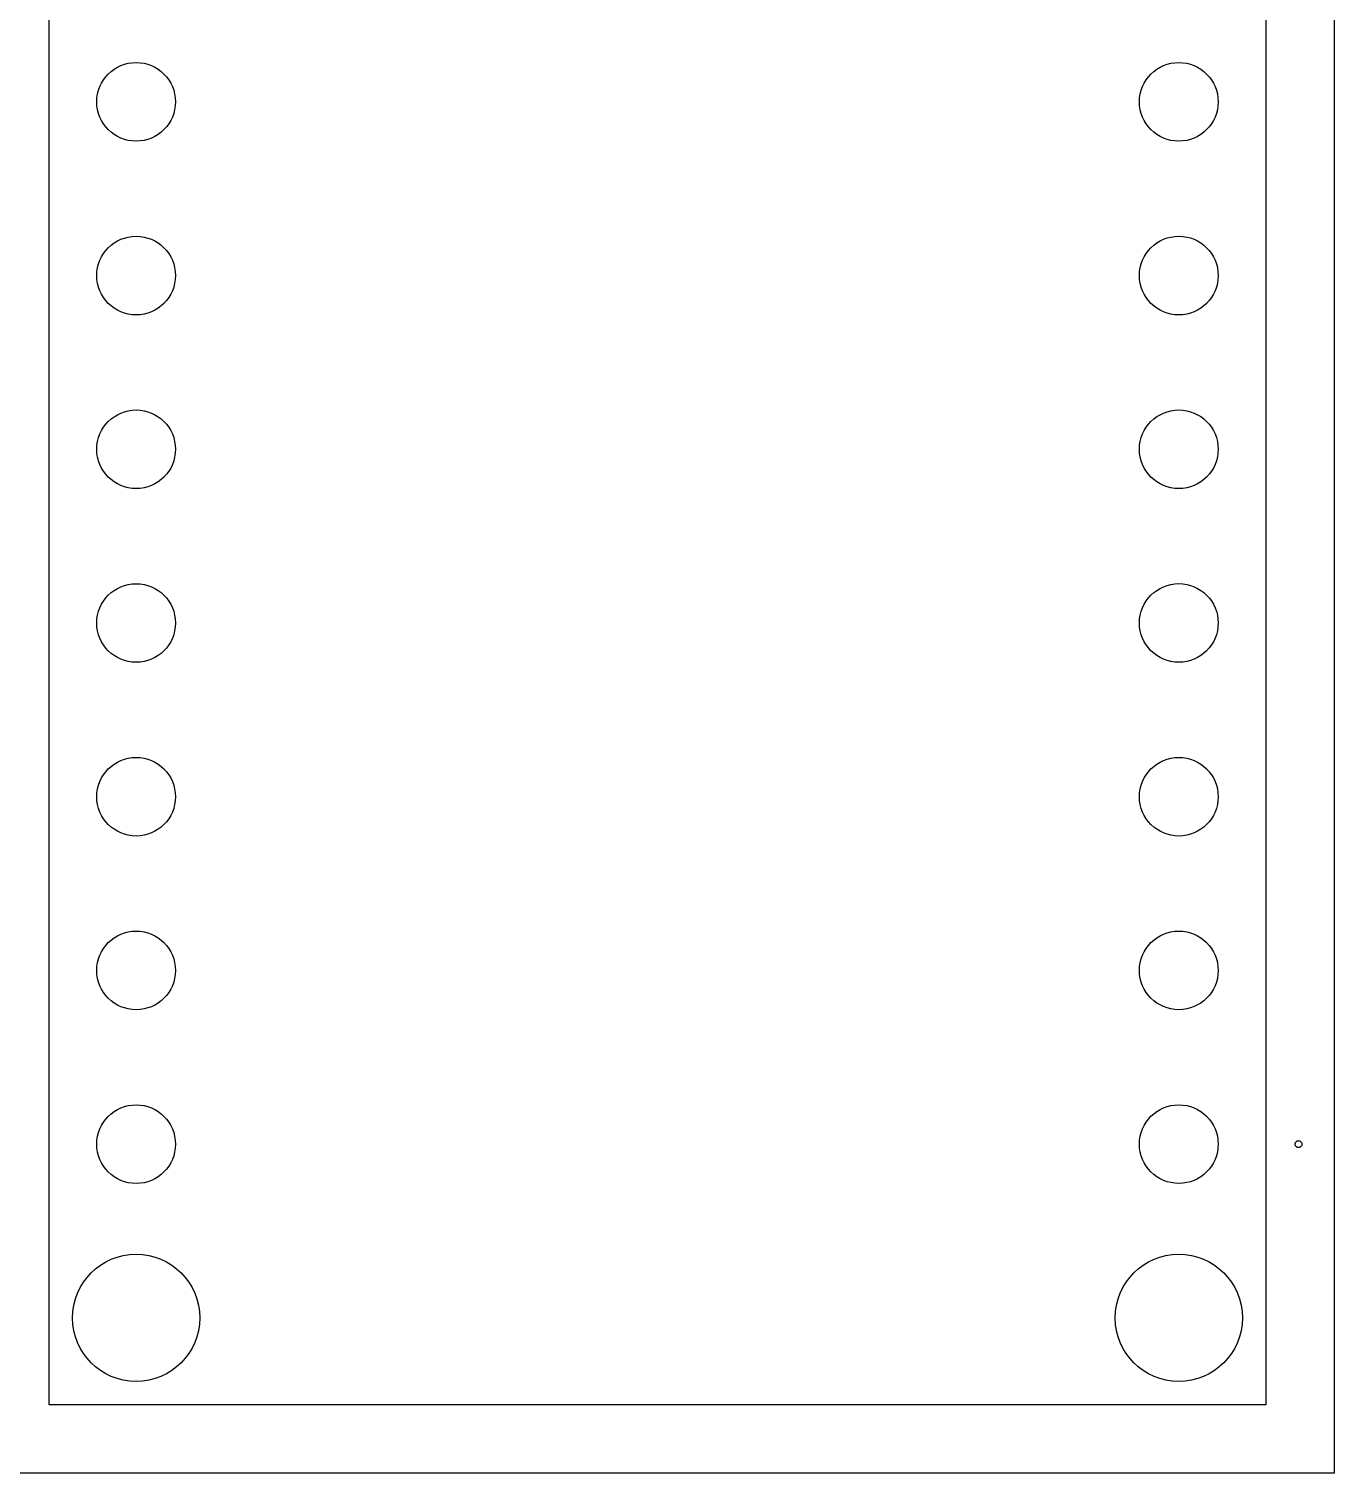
# Model space of a CAD drawing. Header units: inches. Extents: x 5.14 to 6.58, y -5.06 to -3.28.
# Drawn here: x 5.569 to 6.32, y -5.059 to -4.228 of the extents above; entities that cross this region are included whole.
import ezdxf

# ---------------------------------------------------------------- set-up
doc = ezdxf.new("R2010")
doc.units = ezdxf.units.IN
doc.header["$MEASUREMENT"] = 0
doc.layers.add('F.Silkscreen', color=41, linetype='CONTINUOUS', true_color=0xf2eda1)

msp = doc.modelspace()

# ---------------------------------------------------------------- linework, layer by layer
at = {"layer": 'F.Silkscreen', "linetype": 'CONTINUOUS'}
for p, q in [((6.31978, -3.28031), (6.31979, -5.05905)), ((5.58042, -5.01969), (5.58041, -3.31969)), ((5.58042, -5.01969), (5.58041, -3.31969)), ((6.28041, -3.31968), (6.28042, -5.01968)), ((6.28041, -3.31968), (6.28042, -5.01968)), ((6.29735, -4.86968), (6.29737, -4.86942)), ((6.29737, -4.86994), (6.29735, -4.86968)), ((6.29737, -4.86942), (6.29742, -4.86917)), ((6.29742, -4.87019), (6.29737, -4.86994)), ((6.29742, -4.86917), (6.2975, -4.86893)), ((6.2975, -4.87043), (6.29742, -4.87019)), ((6.2975, -4.86893), (6.29761, -4.8687)), ((6.29761, -4.87066), (6.2975, -4.87043)), ((6.29761, -4.8687), (6.29776, -4.86848)), ((6.29776, -4.87088), (6.29761, -4.87066)), ((6.29776, -4.86848), (6.29793, -4.86829)), ((6.29793, -4.87107), (6.29776, -4.87088)), ((6.29793, -4.86829), (6.29812, -4.86812)), ((6.29812, -4.87124), (6.29793, -4.87107)), ((6.29812, -4.86812), (6.29833, -4.86798)), ((6.29833, -4.87139), (6.29812, -4.87124)), ((6.29833, -4.86798), (6.29857, -4.86786)), ((6.29857, -4.8715), (6.29833, -4.87139)), ((6.29857, -4.86786), (6.29881, -4.86778)), ((6.29881, -4.87158), (6.29857, -4.8715)), ((6.29881, -4.86778), (6.29906, -4.86773)), ((6.29906, -4.87163), (6.29881, -4.87158)), ((6.29906, -4.86773), (6.29932, -4.86771)), ((6.29932, -4.87165), (6.29906, -4.87163)), ((6.29932, -4.86771), (6.29958, -4.86773)), ((6.29958, -4.87163), (6.29932, -4.87165)), ((6.29958, -4.86773), (6.29983, -4.86778)), ((6.29983, -4.87158), (6.29958, -4.87163)), ((6.29983, -4.86778), (6.30007, -4.86786)), ((6.30007, -4.8715), (6.29983, -4.87158)), ((6.30007, -4.86786), (6.3003, -4.86798)), ((6.3003, -4.87139), (6.30007, -4.8715)), ((6.3003, -4.86798), (6.30052, -4.86812)), ((6.30052, -4.87124), (6.3003, -4.87139)), ((6.30052, -4.86812), (6.30071, -4.86829)), ((6.30071, -4.87107), (6.30052, -4.87124)), ((6.30071, -4.86829), (6.30088, -4.86848)), ((6.30088, -4.87088), (6.30071, -4.87107)), ((6.30088, -4.86848), (6.30102, -4.8687)), ((6.30102, -4.87066), (6.30088, -4.87088)), ((6.30102, -4.8687), (6.30114, -4.86893)), ((6.30114, -4.87043), (6.30102, -4.87066)), ((6.30114, -4.86893), (6.30122, -4.86917)), ((6.30122, -4.87019), (6.30114, -4.87043)), ((6.30122, -4.86917), (6.30127, -4.86942)), ((6.30127, -4.86994), (6.30122, -4.87019)), ((6.30127, -4.86942), (6.30129, -4.86968)), ((6.30129, -4.86968), (6.30127, -4.86994)), ((6.28042, -5.01968), (5.58042, -5.01969)), ((6.28042, -5.01968), (5.58042, -5.01969)), ((6.31979, -5.05905), (5.54105, -5.05906))]:
    msp.add_line(p, q, dxfattribs=at)
at = {"layer": 'F.Silkscreen'}
for centre, radius in [((5.63042, -4.26969), 0.02264), ((6.23042, -4.26968), 0.02264), ((5.63042, -4.36969), 0.02264), ((6.23042, -4.36968), 0.02264), ((5.63042, -4.46969), 0.02264), ((6.23042, -4.46968), 0.02264), ((5.63042, -4.56969), 0.02264), ((6.23042, -4.56968), 0.02264), ((5.63042, -4.66969), 0.02264), ((6.23042, -4.66968), 0.02264), ((5.63042, -4.76969), 0.02264), ((6.23042, -4.76968), 0.02264), ((5.63042, -4.86969), 0.02264), ((6.23042, -4.86968), 0.02264), ((5.63042, -4.96969), 0.03661), ((6.23042, -4.96968), 0.03661)]:
    msp.add_circle(centre, radius, dxfattribs=at)

doc.saveas('drawing.dxf')
